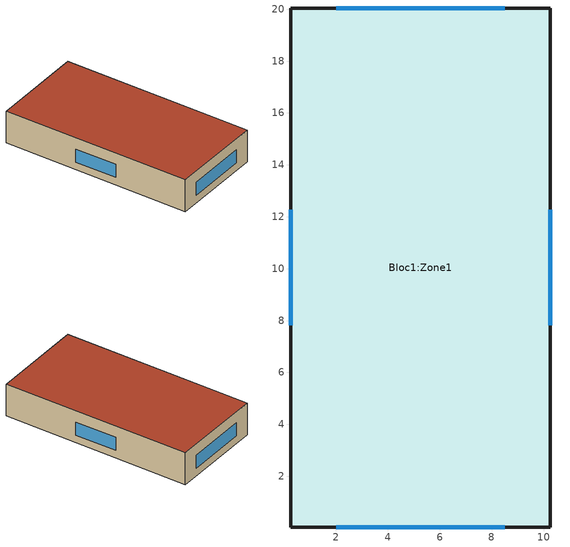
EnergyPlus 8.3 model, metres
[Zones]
Bloc1:Zone1
 floor ground (Projet de plancher bas sur terrain): 10.26,0.04 0.26,0.04 0.26,20.04 10.26,20.04 z0
 wall outside (Projet de mur): 10.26,0.04 10.26,20.04 0.26,20.04 0.26,0.04 10.26,0.04 z0:3.5
 window (1001): 10.26,7.82 10.26,12.27 / 8.51,20.04 2,20.04 / 0.26,12.27 0.26,7.82 / 2,0.04 8.51,0.04 z0.84:2.26
 roof outside (Projet de toiture terrasse): 0.26,0.04 10.26,0.04 10.26,20.04 0.26,20.04 z3.5
[Site:Location]
Sans titre: Latitude=31.62; Longitude=-8.03; Time Zone=0; Elevation {m}=466
[Site:GroundTemperature:BuildingSurface]
18, 18, 18, 18, 18, 18, 18, 18, 18, 18, 18, 18
[Site:GroundTemperature:Deep]
14, 14, 14, 14, 14, 14, 14, 14, 14, 14, 14, 14
[Site:GroundTemperature:Shallow]
14, 14, 14, 14, 14, 14, 14, 14, 14, 14, 14, 14
[Site:GroundTemperature:FCfactorMethod]
January FCfactorMethod ground temperature {C}=12.42; Februry FCfactorMethod ground temperature {C}=11.94; March FCfactorMethod ground temperature {C}=12.79; April FCfactorMethod ground temperature {C}=14.12; May FCfactorMethod ground temperature {C}=17.6; June FCfactorMethod ground temperature {C}=20.29; July FCfactorMethod ground temperature {C}=22.11; August FCfactorMethod ground temperature {C}=22.66; September FCfactorMethod ground temperature {C}=21.72; October FCfactorMethod ground temperature {C}=19.63; November FCfactorMethod ground temperature {C}=16.84; December FCfactorMethod ground temperature {C}=14.25
[Site:GroundReflectance]
0.2, 0.2, 0.2, 0.2, 0.2, 0.2, 0.2, 0.2, 0.2, 0.2, 0.2, 0.2
[Site:GroundReflectance:SnowModifier]
2, 2
[SizingPeriod:DesignDay] Day of Month=15; Humidity Condition Type=WetBulb; Barometric Pressure {N/M**2}=95850.7; Wind Direction {Degrees N=0, S=180}=0; Rain Indicator=No; Snow on ground indicator=No; Daylight Savings Time Indicator=No
Name | Month | Day Type -- used for schedules | Maximum Dry-Bulb Temperature {C} | Daily Dry-Bulb Temperature Range {C} | Wetbulb at Maximum Dry-Bulb{C} | Wind Speed {m/s} | Clearness {0.0 to 1.1} | Max Dry-Bulb {C} | Daily Temp Range {C} | Wet-Bulb at Max {C} | Wind Speed {M/Sec} | Clearness {0.0 to 1.1} - gives no sun (but does include long wave radiant heat exchange with sky)
Summer Design Day in Sans titre Juil | 7 | SummerDesignDay | 41.7 | 16.1 | 20.7 | 0 | 0.98
Winter Design Day in Sans titre | 1 | WinterDesignDay |  |  |  |  |  | 3.9 | 0 | 3.9 | 0 | 0
[Building]
Building: North Axis=0; Terrain=Suburbs; Loads Convergence Tolerance=.04; Temperature Convergence Tolerance=.4; Solar Distribution=FullExterior; Maximum number of warmup days=25; Minimum number of warmup days=6
[Material:NoMass]
3_RVAL_3: Roughness=Rough; Resistance {m2-K/w}=.18; Thermal Emittance=0.9; Solar Absorptance=0.7; Visible Absorptance=0.7
[Construction]
Projet de plancher bas sur terrain: Urea Formaldehyde Foam_01327, Cast Concrete_01, Floor/Roof Screed_007, Timber Flooring_003
Projet de toiture terrasse: Asphalt_001, MW Glass Wool (rolls)_01445, 3_RVAL_3, Plasterboard_0013
Projet de mur: Brickwork Outer Leaf_01, XPS Extruded Polystyrene  - CO2 Blowing_00795, Concrete Block (Medium)_01, Gypsum Plastering_0013
1001: 38, 1002, 2
[WindowMaterial:Gas]
1002: Gas type (Air - Argon - Krypton - Xenon - SF6 - Custom)=Air; Thickness {m}=.013
[WindowMaterial:Glazing] Optical data type {SpectralAverage or Spectral}=SpectralAverage; Thickness {m}=.003; IR transmittance at normal incidence=0; IR emissivity: front side=.84; Conductivity {W/m-K}=.9; Dirt Correction Factor for Solar and Visible Transmittance=1
Name | Solar transmittance at normal incidence | Solar reflectance at normal incidence: front side | Solar reflectance at normal incidence: back side | Visible transmittance at normal incidence | Visible reflectance at normal incidence: front side | Visible reflectance at normal incidence: back side | IR emissivity: back side
2 | .837 | .075 | .075 | .898 | .081 | .081 | .84
38 | .74 | .09 | .1 | .82 | .11 | .12 | .2
[Material] Roughness=Rough; Thermal Emittance=0.9
Name | Thickness {m} | Conductivity {w/m-K} | Density {kg/m3} | Specific Heat {J/kg-K} | Solar Absorptance | Visible Absorptance
Urea Formaldehyde Foam_01327 | .1327 | 0.04 | 10 | 1400 | 0.6 | 0.6
Cast Concrete_01 | .1 | 1.13 | 2000 | 1000 | 0.6 | 0.6
Floor/Roof Screed_007 | .07 | 0.41 | 1200 | 840 | 0.73 | 0.73
Timber Flooring_003 | .03 | 0.14 | 650 | 1200 | 0.78 | 0.78
Asphalt_001 | .01 | 0.7 | 2100 | 1000 | 0.85 | 0.9
MW Glass Wool (rolls)_01445 | .1445 | 0.04 | 12 | 840 | 0.6 | 0.6
Plasterboard_0013 | .013 | 0.25 | 2800 | 896 | 0.5 | 0.5
Brickwork Outer Leaf_01 | .1 | 0.84 | 1700 | 800 | 0.7 | 0.7
XPS Extruded Polystyrene  - CO2 Blowing_00795 | .0795 | 0.034 | 35 | 1400 | 0.6 | 0.6
Concrete Block (Medium)_01 | .1 | 0.51 | 1400 | 1000 | 0.6 | 0.6
Gypsum Plastering_0013 | .013 | 0.4 | 1000 | 1000 | 0.5 | 0.5
[Zone]
Bloc1:Zone1: Relative North (to building)=0; Zone Type=1; Zone multiplier=1; Zone volume=639.8333; Floor Area=182.8095; Zone inside convection algorithm=TARP
[PEOPLE]
People Bloc1:Zone1: Bloc1:Zone1, Office_OpenOff_Occ, People, 20.2919, .3, AutoCalculate, Activity Schedule 10, 3.82e-08, No, ZoneAveraged, Work efficiency, ClothingInsulationSchedule, Clothing Schedule 10, AirVelocitySchedule
[Lights]
Bloc1:Zone1 General lighting: Zone=Bloc1:Zone1; Lighting SCHEDULE=Office_OpenOff_Light; Design Level calculation method=LightingLevel; Design lighting Level (W)=3656.19; Return Air Fraction=0; Radiant fraction=.42; Fraction Visible=.18; Fraction Replaceable=1; LightsEndUseKey=ELECTRIC EQUIPMENT#Bloc1:Zone1#GeneralLights
[ElectricEquipment]
Bloc1:Zone1 Equipment 1: Zone=Bloc1:Zone1; Equipment SCHEDULE=Office_OpenOff_Equip; Design Level calculation method=EquipmentLevel; Design Equipment Level (W)=2151.67; Latent fraction=0; Radiant fraction=.2; Fraction Lost=0; End-use category=ELECTRIC EQUIPMENT#Bloc1:Zone1#05
[WaterUse:Equipment]
DHW Bloc1:Zone1: Peak Volumetric Flow Rate {m3/s}=1.26951e-06; DHW SCHEDULE=Office_OpenOff_Occ; Target Temperature Schedule=DHW Supply Temperature Bloc1:Zone1; Hot Water Supply Temperature Schedule=DHW Supply Temperature Bloc1:Zone1; Cold Water Supply Temperature Schedule=DHW Mains Temperature Bloc1:Zone1; Zone=Bloc1:Zone1
[ZoneInfiltration:DesignFlowRate]
Bloc1:Zone1 Infiltration: Zone=Bloc1:Zone1; Infiltration SCHEDULE=On 24/7; Design Volume Flow Rate calculation method=Flow/zone; Design Volume Flow Rate (m3/s)=.124412; Constant Term Coefficient=1; Temperature Term Coefficient=0; Velocity Term Coefficient=0; Velocity Squared Term Coefficient=0
[Sizing:Zone]
Bloc1:Zone1: Zone Cooling Design Supply Air Temperature Input Method=SupplyAirTemperature; Zone Cooling Design Supply Air Temperature (C)=12; Zone Cooling Design Supply Air Temperature Difference=0; Zone Heating Design Supply Air Temperature Input Method=SupplyAirTemperature; Zone Heating Design Supply Air Temperature (C)=35; Zone Heating Design Supply Air Temperature Difference=0; Zone Cooling Design Supply Air Humidity Ratio (kgWater/kgDryAir)=0.0077; Zone Heating Design Supply Air Humidity Ratio (kgWater/kgDryAir)=0.0156; Design Specification Outdoor Air Object=Bloc1:Zone1; Zone Heating Sizing Factor=1.25; Zone Cooling Sizing Factor=1.15; Cooling Design Air Flow Method=DesignDay; Cooling Minimum Air Flow Fraction=0; Heating Design Air Flow Method=DesignDay; Design Specification Zone Air Distribution Object=Bloc1:Zone1
[DesignSpecification:ZoneAirDistribution]
Bloc1:Zone1: Zone Air Distribution Effectiveness in Cooling Mode (dimensionless)=1; Zone Air Distribution Effectiveness in Heating Mode (dimensionless)=1
[DesignSpecification:OutdoorAir]
Bloc1:Zone1: Outdoor Air Method=Flow/Zone; Outdoor Air Flow per Person {m3/s}=0; Outdoor Air Flow per Zone Floor Area {m3/s-m2}=0; Outdoor Air Flow per Zone {m3/s}=0.202919; Outdoor Air Flow Air Changes per Hour=0; Outdoor Air Flow Rate Fraction Schedule=Office_OpenOff_Occ
[ZoneControl:Thermostat]
Bloc1:Zone1 Thermostat: Bloc1:Zone1, Zone Control Type Sched, ThermostatSetpoint:DualSetpoint, Dual Setpoint - Zone Bloc1:Zone1
[ThermostatSetpoint:DualSetpoint]
Dual Setpoint - Zone Bloc1:Zone1: Bloc1:Zone1 Heating SP Sch, Bloc1:Zone1 Cooling SP Sch
[Zone equipment]
Bloc1:Zone1: Bloc1:Zone1 Ideal Loads Air
[ZoneHVAC:IdealLoadsAirSystem]
Bloc1:Zone1 Ideal Loads Air: Maximum Heating Supply Air Temperature {C}=35; Minimum Cooling Supply Air Temperature {C}=12; Maximum Heating Supply Air Humidity Ratio {kg-H2O/kg-air}=0.0156; Minimum Cooling Supply Air Humidity Ratio {kg-H2O/kg-air}=0.0077; Heating Limit=LimitCapacity; Maximum Heating Air Flow Rate {m3/s}=Autosize; Maximum Sensible Heating Capacity=Autosize; Cooling Limit=LimitFlowRateAndCapacity; Maximum Cooling Air Flow Rate {m3/s}=Autosize; Maximum Total Cooling Capacity=Autosize; Heating Availability Schedule=Bloc1:Zone1 Heating Availability Sch; Cooling availability schedule=Bloc1:Zone1 Cooling Availability Sch; Dehumidification Control Type=None; Humidification Control Type=None; Design Specification Outdoor Air Object=Bloc1:Zone1; Outdoor Air Economizer Type=NoEconomizer; Heat Recovery Type=None
[Schedule:Compact]
Work efficiency: Any Number, Through: 12/31, For: AllDays, Until: 24:00, 0
AirVelocitySchedule: Any Number, Through: 12/31, For: AllDays, Until: 24:00, .137
On 24/7: Any Number, Through: 12/31, For: AllDays, Until: 24:00, 1
Office_OpenOff_Occ: Fraction, Through: 31 Dec, For: Weekdays SummerDesignDay, Until: 07:00, 0, Until: 08:00, 0.25, Until: 09:00, 0.5, Until: 12:00, 1, Until: 14:00, 0.75, Until: 17:00, 1, Until: 18:00, 0.5, Until: 19:00, 0.25, Until: 24:00, 0, For: Weekends, Until: 24:00, 0, For: Holidays, Until: 24:00, 0, For: WinterDesignDay AllOtherDays, Until: 24:00, 0
Office_OpenOff_Equip: Fraction, Through: 31 Dec, For: Weekdays SummerDesignDay, Until: 07:00, 0.05394, Until: 20:00, 1, Until: 24:00, 0.05394, For: Weekends, Until: 24:00, 0.05394, For: Holidays, Until: 24:00, 0.05394, For: WinterDesignDay AllOtherDays, Until: 24:00, 0
Office_OpenOff_Light: Fraction, Through: 31 Dec, For: Weekdays SummerDesignDay, Until: 07:00, 0, Until: 19:00, 1, Until: 24:00, 0, For: Weekends, Until: 24:00, 0, For: Holidays, Until: 24:00, 0, For: WinterDesignDay AllOtherDays, Until: 24:00, 0
Activity Schedule 10: Any Number, Through: 12/31, For: AllDays, Until: 24:00, 110.7
Clothing Schedule 10: Any Number, Through: 4/1, For: AllDays, Until: 24:00, 1, Through: 9/30, For: AllDays, Until: 24:00, .5, Through: 12/31, For: AllDays, Until: 24:00, 1
DHW Supply Temperature Bloc1:Zone1: Temperature, Through: 12/31, For: AllDays, Until: 24:00, 65
DHW Mains Temperature Bloc1:Zone1: Temperature, Through: 12/31, For: AllDays, Until: 24:00, 10
Bloc1:Zone1 Heating SP Sch: Temperature, Through: 31 Dec, For: Weekdays SummerDesignDay WinterDesignDay, Until: 05:00, 12, Until: 19:00, 22, Until: 24:00, 12, For: Weekends, Until: 24:00, 12, For: Holidays, Until: 24:00, 12, For: AllOtherDays, Until: 24:00, -50
Bloc1:Zone1 Heating Availability Sch: Temperature, Through: 31 Dec, For: Weekdays SummerDesignDay WinterDesignDay, Until: 05:00, 1, Until: 19:00, 1, Until: 24:00, 1, For: Weekends, Until: 24:00, 1, For: Holidays, Until: 24:00, 1, For: AllOtherDays, Until: 24:00, 0
Bloc1:Zone1 Cooling SP Sch: Temperature, Through: 31 Dec, For: Weekdays SummerDesignDay, Until: 05:00, 100, Until: 19:00, 24, Until: 24:00, 100, For: Weekends, Until: 24:00, 100, For: Holidays, Until: 24:00, 100, For: WinterDesignDay AllOtherDays, Until: 24:00, 100
Bloc1:Zone1 Cooling Availability Sch: Temperature, Through: 31 Dec, For: Weekdays SummerDesignDay, Until: 05:00, 0, Until: 19:00, 1, Until: 24:00, 0, For: Weekends, Until: 24:00, 0, For: Holidays, Until: 24:00, 0, For: WinterDesignDay AllOtherDays, Until: 24:00, 0
[Schedule:Day:Hourly]
Summer Control Type Day Sch; Winter Control Type Day Sch: Control Type, 4, 4, 4, 4, 4, 4, 4, 4, 4, 4, 4, 4, 4, 4, 4, 4, 4, 4, 4, 4, 4, 4, 4, 4
[Schedule:Week:Daily]
Summer Control Type Week Sch: Summer Control Type Day Sch, Summer Control Type Day Sch, Summer Control Type Day Sch, Summer Control Type Day Sch, Summer Control Type Day Sch, Summer Control Type Day Sch, Summer Control Type Day Sch, Summer Control Type Day Sch, Summer Control Type Day Sch, Summer Control Type Day Sch, Summer Control Type Day Sch, Summer Control Type Day Sch
Winter Control Type Week Sch: Winter Control Type Day Sch, Winter Control Type Day Sch, Winter Control Type Day Sch, Winter Control Type Day Sch, Winter Control Type Day Sch, Winter Control Type Day Sch, Winter Control Type Day Sch, Winter Control Type Day Sch, Winter Control Type Day Sch, Winter Control Type Day Sch, Winter Control Type Day Sch, Winter Control Type Day Sch
[Schedule:Year]
Zone Control Type Sched: Control Type, Winter Control Type Week Sch, 1, 1, 3, 31, Summer Control Type Week Sch, 4, 1, 9, 30, Winter Control Type Week Sch, 10, 1, 12, 31
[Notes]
Hourly weather file: C:\ProgramData\DesignBuilder\Weather Data\MAR_CASABLANCA_NOUASSER_IWEC.epw
